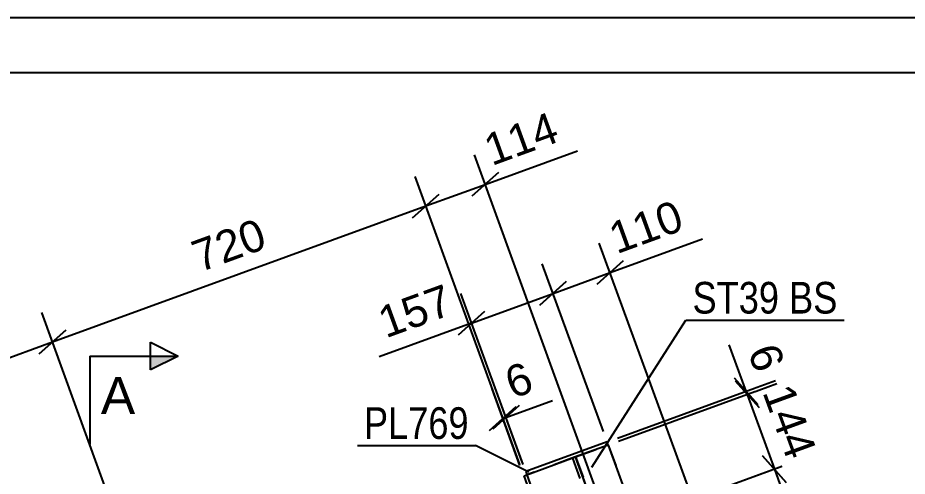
# Model space of a CAD drawing. Header units: millimetres. Extents: x -353 to 488, y -226 to 368.
# Drawn here: x -29 to 51.6, y 326.9 to 368.4 of the extents above; entities that cross this region are included whole.
import ezdxf

# ---------------------------------------------------------------- set-up
doc = ezdxf.new("R2010")
doc.units = ezdxf.units.MM
doc.linetypes.add('DXK_LINE_DOT2', pattern=[3.9198, 1.9599, -1.9599])
doc.styles.add('Arial', font='ARIAL.TTF', dxfattribs={"height": 0.2})
doc.styles.add('Arial Narrow', font='ARIALN.TTF', dxfattribs={"height": 0.2})

# ---------------------------------------------------------------- blocks, each defined once
blk = doc.blocks.new('Unknown-284857872-7001')
at = {"color": 5, "linetype": 'Continuous'}
for p, q in [((488.141, 368.386), (-352.859, 368.386)), ((483.141, 363.386), (-347.859, 363.386))]:
    blk.add_line(p, q, dxfattribs=at)
blk = doc.blocks.new('Part-284857872-1287 - 1136')
at = {"color": 7, "linetype": 'DXK_LINE_DOT2'}
for p, q in [((21.534, 328.603), (24.496, 329.682)), ((24.496, 329.682), (26.962, 322.917)), ((26.911, 313.852), (21.534, 328.603)), ((32.126, 324.8), (26.911, 313.852)), ((26.962, 322.917), (32.126, 324.8))]:
    blk.add_line(p, q, dxfattribs=at)
blk = doc.blocks.new('Part-284857872-1286 - 1136')
at = {"color": 2, "linetype": 'Continuous'}
for p, q in [((16.88, 326.906), (21.447, 328.571)), ((16.837, 326.891), (16.88, 326.906)), ((16.837, 326.891), (25.979, 301.806)), ((30.678, 303.517), (26.911, 313.852))]:
    blk.add_line(p, q, dxfattribs=at)
at = {"color": 7, "linetype": 'DXK_LINE_DOT2'}
for p, q in [((21.253, 328.5), (30.396, 303.414)), ((21.492, 328.587), (21.447, 328.571)), ((21.492, 328.587), (21.447, 328.571)), ((21.534, 328.603), (21.492, 328.587)), ((21.492, 328.587), (21.534, 328.603)), ((21.534, 328.603), (26.911, 313.852)), ((17.119, 326.993), (17.14, 327.001)), ((17.119, 326.993), (26.262, 301.907)), ((25.98, 301.805), (30.678, 303.517)), ((25.979, 301.806), (25.98, 301.805))]:
    blk.add_line(p, q, dxfattribs=at)
blk = doc.blocks.new('Part-284857872-1288 - 1136')
at = {"color": 2, "linetype": 'Continuous'}
for p, q in [((24.393, 329.964), (17.016, 327.275)), ((24.496, 329.682), (24.393, 329.964)), ((24.496, 329.682), (21.447, 328.571)), ((17.016, 327.275), (17.119, 326.993))]:
    blk.add_line(p, q, dxfattribs=at)
at = {"color": 7, "linetype": 'DXK_LINE_DOT2'}
blk.add_line((21.447, 328.571), (17.119, 326.993), dxfattribs=at)
blk = doc.blocks.new('Part-284857872-1291 - 1136')
at = {"color": 7, "linetype": 'DXK_LINE_DOT2'}
blk.add_line((21.534, 328.603), (24.496, 329.682), dxfattribs=at)
at = {"color": 2, "linetype": 'Continuous'}
for p, q in [((24.496, 329.682), (26.962, 322.917)), ((26.911, 313.852), (21.534, 328.603)), ((32.126, 324.8), (26.911, 313.852)), ((26.962, 322.917), (32.126, 324.8))]:
    blk.add_line(p, q, dxfattribs=at)
blk = doc.blocks.new('StraightDimension-284857872-21491 - 1136')
at = {"color": 7, "linetype": 'Continuous'}
for p, q in [((24.051, 330.904), (18.514, 346.1)), ((20.693, 344.499), (18.286, 342.345)), ((16.674, 328.215), (11.136, 343.412)), ((12.112, 340.734), (19.489, 343.422)), ((10.908, 339.657), (13.316, 341.811))]:
    blk.add_line(p, q, dxfattribs=at)
at = {"color": 0}
blk.add_wipeout([(11.362, 341.259), (9.924, 345.205), (2.529, 342.511), (3.967, 338.564)], dxfattribs=at)
at = {"color": 7, "linetype": 'Continuous'}
blk.add_line((12.112, 340.734), (3.73, 337.68), dxfattribs=at)
blk.add_line((12.112, 340.734), (3.73, 337.68), dxfattribs=at)
at = {"color": 3, "style": 'Arial'}
blk.add_text('157', height=2.8652, rotation=20.01915, dxfattribs=at).set_placement((4.325, 339.334))
blk = doc.blocks.new('StraightDimension-284857872-19968 - 1136')
at = {"color": 7, "linetype": 'Continuous'}
for p, q in [((33.066, 325.142), (41.812, 328.329)), ((38.48, 328.711), (40.635, 326.303)), ((39.557, 327.507), (42.467, 319.521)), ((27.85, 314.195), (44.722, 320.342)), ((43.545, 318.317), (41.39, 320.724))]:
    blk.add_line(p, q, dxfattribs=at)
at = {"color": 0}
blk.add_wipeout([(37.709, 318.122), (41.655, 319.559), (38.96, 326.955), (35.014, 325.517)], dxfattribs=at)
at = {"color": 3, "style": 'Arial'}
blk.add_text('170', height=2.8652, rotation=-69.98107, dxfattribs=at).set_placement((35.783, 325.159))
blk = doc.blocks.new('StraightDimension-284857872-19969 - 1136')
at = {"color": 7, "linetype": 'Continuous'}
for p, q in [((36.015, 335.476), (38.169, 333.068)), ((25.436, 330.024), (39.77, 335.247)), ((37.092, 334.272), (39.557, 327.507)), ((33.066, 325.142), (42.235, 328.483)), ((40.634, 326.303), (38.48, 328.711))]:
    blk.add_line(p, q, dxfattribs=at)
at = {"color": 0}
blk.add_wipeout([(40.376, 327.448), (44.323, 328.886), (41.628, 336.282), (37.682, 334.844)], dxfattribs=at)
at = {"color": 3, "style": 'Arial'}
blk.add_text('144', height=2.8652, rotation=-69.98107, dxfattribs=at).set_placement((38.451, 334.485))
blk = doc.blocks.new('StraightDimension-284857872-19970 - 1136')
at = {"color": 7, "linetype": 'Continuous'}
for p, q in [((25.333, 330.306), (39.667, 335.529)), ((35.912, 335.757), (38.067, 333.35)), ((38.169, 333.068), (36.015, 335.476)), ((25.436, 330.024), (39.77, 335.247)), ((36.989, 334.553), (37.092, 334.272))]:
    blk.add_line(p, q, dxfattribs=at)
at = {"color": 0}
blk.add_wipeout([(37.514, 335.304), (41.461, 336.741), (40.289, 339.958), (36.342, 338.52)], dxfattribs=at)
at = {"color": 7, "linetype": 'Continuous'}
blk.add_line((36.989, 334.553), (35.458, 338.757), dxfattribs=at)
blk.add_line((36.989, 334.553), (35.458, 338.757), dxfattribs=at)
at = {"color": 3, "style": 'Arial'}
blk.add_text('6', height=2.865, rotation=-69.98107, dxfattribs=at).set_placement((37.111, 338.162))
blk = doc.blocks.new('StraightDimension-284857872-21479 - 1136')
at = {"color": 7, "linetype": 'Continuous'}
for p, q in [((16.494, 327.83), (13.966, 334.767)), ((16.776, 327.933), (14.248, 334.87)), ((13.738, 331.012), (16.146, 333.167)), ((16.428, 333.269), (14.02, 331.115)), ((14.942, 332.089), (15.224, 332.192))]:
    blk.add_line(p, q, dxfattribs=at)
at = {"color": 0}
blk.add_wipeout([(18.677, 334.249), (17.239, 338.195), (14.022, 337.023), (15.46, 333.076)], dxfattribs=at)
at = {"color": 7, "linetype": 'Continuous'}
blk.add_line((15.224, 332.192), (19.427, 333.724), dxfattribs=at)
blk.add_line((15.224, 332.192), (19.427, 333.724), dxfattribs=at)
at = {"color": 3, "style": 'Arial'}
blk.add_text('6', height=2.865, rotation=20.02487, dxfattribs=at).set_placement((15.819, 333.846))
blk = doc.blocks.new('StraightDimension-284857872-21490 - 1136')
at = {"color": 7, "linetype": 'Continuous'}
for p, q in [((31.784, 325.739), (23.679, 347.983)), ((24.051, 330.904), (18.514, 346.101)), ((25.859, 346.382), (23.451, 344.228)), ((19.489, 343.423), (24.655, 345.305)), ((18.285, 342.346), (20.693, 344.5))]:
    blk.add_line(p, q, dxfattribs=at)
at = {"color": 0}
blk.add_wipeout([(32.287, 348.884), (30.849, 352.83), (23.454, 350.136), (24.891, 346.19)], dxfattribs=at)
at = {"color": 7, "linetype": 'Continuous'}
blk.add_line((24.655, 345.305), (33.037, 348.359), dxfattribs=at)
blk.add_line((24.655, 345.305), (33.037, 348.359), dxfattribs=at)
at = {"color": 3, "style": 'Arial'}
blk.add_text('110', height=2.8652, rotation=20.01915, dxfattribs=at).set_placement((25.25, 346.959))
blk = doc.blocks.new('StraightDimension-284857872-35057 - 1136')
at = {"color": 7, "linetype": 'Continuous'}
for p, q in [((31.018, 304.705), (12.358, 355.973)), ((16.477, 327.933), (6.983, 354.017)), ((14.537, 354.372), (12.128, 352.218)), ((7.958, 351.339), (13.332, 353.295)), ((6.753, 350.262), (9.162, 352.416))]:
    blk.add_line(p, q, dxfattribs=at)
at = {"color": 0}
blk.add_wipeout([(20.965, 356.871), (19.529, 360.818), (12.133, 358.126), (13.569, 354.179)], dxfattribs=at)
at = {"color": 7, "linetype": 'Continuous'}
blk.add_line((13.332, 353.295), (21.715, 356.346), dxfattribs=at)
blk.add_line((13.332, 353.295), (21.715, 356.346), dxfattribs=at)
at = {"color": 3, "style": 'Arial'}
blk.add_text('114', height=2.8652, rotation=20.00196, dxfattribs=at).set_placement((13.928, 354.948))
blk = doc.blocks.new('StraightDimension-284857872-35058 - 1136')
at = {"color": 7, "linetype": 'Continuous'}
for p, q in [((16.477, 327.933), (6.983, 354.017)), ((6.753, 350.262), (9.162, 352.416)), ((-25.886, 339.021), (7.958, 351.339)), ((-14.46, 307.627), (-26.861, 341.699)), ((-24.681, 340.097), (-27.09, 337.944))]:
    blk.add_line(p, q, dxfattribs=at)
at = {"color": 0}
blk.add_wipeout([(-5.523, 347.231), (-6.959, 351.177), (-14.355, 348.485), (-12.919, 344.538)], dxfattribs=at)
at = {"color": 3, "style": 'Arial'}
blk.add_text('720', height=2.8652, rotation=20.00196, dxfattribs=at).set_placement((-12.56, 345.307))
blk = doc.blocks.new('StraightDimension-284857872-35059 - 1136')
at = {"color": 7, "linetype": 'Continuous'}
for p, q in [((-14.46, 307.627), (-26.861, 341.699)), ((-27.09, 337.944), (-24.681, 340.097)), ((-52.048, 329.498), (-25.886, 339.021)), ((-37.715, 290.118), (-53.023, 332.176)), ((-50.844, 330.575), (-53.252, 328.421))]:
    blk.add_line(p, q, dxfattribs=at)
at = {"color": 0}
blk.add_wipeout([(-35.525, 336.311), (-36.962, 340.257), (-44.358, 337.565), (-42.922, 333.618)], dxfattribs=at)
at = {"color": 3, "style": 'Arial'}
blk.add_text('557', height=2.8652, rotation=20.00196, dxfattribs=at).set_placement((-42.563, 334.387))
blk = doc.blocks.new('MarkSet-284857872-19800 - 1136')
at = {"color": 30, "linetype": 'Continuous'}
for p, q in [((23.011, 327.677), (31.53, 340.995)), ((31.53, 340.995), (45.867, 340.995))]:
    blk.add_line(p, q, dxfattribs=at)
at = {"color": 0}
for points in [[(39.985, 341.595), (39.985, 344.595), (32.13, 344.595), (32.13, 341.595)], [(45.267, 341.595), (45.267, 344.595), (40.885, 344.595), (40.885, 341.595)]]:
    blk.add_wipeout(points, dxfattribs=at)
for points in [[(39.985, 341.595), (39.985, 344.595), (32.13, 344.595), (32.13, 341.595)], [(45.267, 341.595), (45.267, 344.595), (40.885, 344.595), (40.885, 341.595)]]:
    blk.add_wipeout(points, dxfattribs=at)
at = {"color": 3, "style": 'Arial Narrow'}
for s, p in [('ST39', (32.13, 341.595)), ('BS', (40.885, 341.595))]:
    blk.add_text(s, height=2.8633, dxfattribs=at).set_placement(p)
blk = doc.blocks.new('SectionMark-284857872-17429 - 1136')
at = {"linetype": 'Continuous'}
blk.add_hatch(color=6, dxfattribs=at).paths.add_polyline_path([(-17, 336.493), (-17, 337.743), (-14.5, 337.743)])
at = {"color": 6, "linetype": 'Continuous'}
for p, q in [((-17, 336.493), (-17, 338.993)), ((-17, 338.993), (-14.5, 337.743)), ((-22.5, 337.743), (-22.5, 329.743)), ((-22.5, 337.743), (-14.5, 337.743)), ((-14.5, 337.743), (-17, 336.493))]:
    blk.add_line(p, q, dxfattribs=at)
at = {"color": 0, "linetype": 'Continuous'}
blk.add_wipeout([(-18.39, 332.493), (-18.39, 335.993), (-21.5, 335.993), (-21.5, 332.493)], dxfattribs=at)
at = {"color": 3, "linetype": 'Continuous', "style": 'Arial'}
blk.add_text('A', height=3.343, dxfattribs=at).set_placement((-21.5, 332.493))
blk = doc.blocks.new('Mark-284857872-19788 - 1136')
at = {"color": 30, "linetype": 'Continuous'}
for p in [(1.75, 329.639), (17.31, 327.226)]:
    blk.add_line(p, (12.454, 329.639), dxfattribs=at)
at = {"color": 0}
blk.add_wipeout([(11.854, 330.239), (11.854, 333.239), (2.35, 333.239), (2.35, 330.239)], dxfattribs=at)
blk.add_wipeout([(11.854, 330.239), (11.854, 333.239), (2.35, 333.239), (2.35, 330.239)], dxfattribs=at)
at = {"color": 3, "style": 'Arial Narrow'}
blk.add_text('PL769', height=2.8633, dxfattribs=at).set_placement((2.35, 330.239))

msp = doc.modelspace()

# ---------------------------------------------------------------- block references
for name in ['Unknown-284857872-7001', 'Part-284857872-1288 - 1136', 'Part-284857872-1287 - 1136', 'Part-284857872-1291 - 1136', 'Part-284857872-1286 - 1136']:
    msp.add_blockref(name, (0, 0))

# ---------------------------------------------------------------- next in the draw order: block references
for name in ['StraightDimension-284857872-21491 - 1136', 'StraightDimension-284857872-19968 - 1136']:
    msp.add_blockref(name, (0, 0))

# ---------------------------------------------------------------- next in the draw order: block references
for name in ['StraightDimension-284857872-21479 - 1136', 'StraightDimension-284857872-19969 - 1136']:
    msp.add_blockref(name, (0, 0))

# ---------------------------------------------------------------- next in the draw order: block references
msp.add_blockref('StraightDimension-284857872-19970 - 1136', (0, 0))

# ---------------------------------------------------------------- next in the draw order: block references
msp.add_blockref('StraightDimension-284857872-21490 - 1136', (0, 0))

# ---------------------------------------------------------------- next in the draw order: block references
msp.add_blockref('StraightDimension-284857872-35057 - 1136', (0, 0))

# ---------------------------------------------------------------- next in the draw order: block references
for name in ['StraightDimension-284857872-35058 - 1136', 'MarkSet-284857872-19800 - 1136']:
    msp.add_blockref(name, (0, 0))

# ---------------------------------------------------------------- next in the draw order: block references
for name in ['StraightDimension-284857872-35059 - 1136', 'Mark-284857872-19788 - 1136']:
    msp.add_blockref(name, (0, 0))

# ---------------------------------------------------------------- next in the draw order: block references
msp.add_blockref('SectionMark-284857872-17429 - 1136', (0, 0))

doc.saveas('drawing.dxf')
